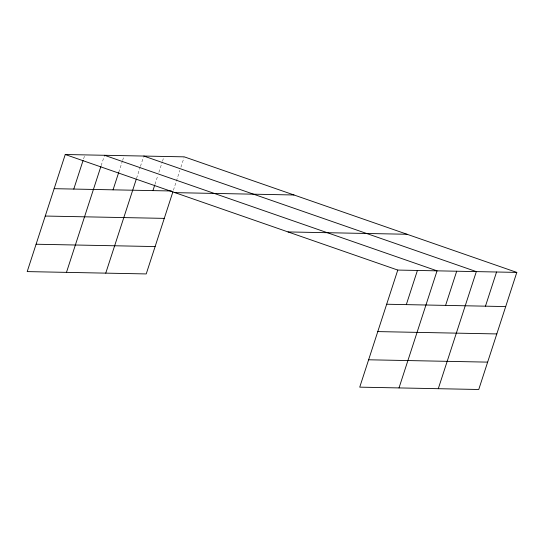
<?xml version="1.0" encoding="UTF-8"?>
<svg xmlns="http://www.w3.org/2000/svg" width="544" height="544" viewBox="0 0 544 544"><rect width="100%" height="100%" fill="white"/><g stroke="black" fill="none" stroke-linecap="round" stroke-linejoin="round"><path stroke-width="0.41" stroke-dasharray="2.72 2.04" d="M83.592 158.868L84.626 155.693M101.164 165.614L104.264 156.08M118.742 172.353L122.352 161.228M122.611 160.432L123.903 156.461M136.571 178.303L140.182 167.178M140.44 166.382L143.541 156.849M154.999 184.26L157.835 175.522M158.868 172.339L162.228 162.01M162.486 161.214L163.52 158.039M173.427 190.216L179.88 170.354M180.914 167.178L184.008 157.644"/><path stroke-width="0.82" d="M516.8 272.401L397.773 270.069L359.734 387.151L478.754 389.49L516.8 272.401L184.266 156.849L65.246 154.51L27.2 271.599L146.227 273.931L172.904 191.821M73.78 189.067L83.076 160.46M66.477 272.367L100.905 166.41M113.057 189.836L118.742 172.353M105.754 273.136L136.313 179.098M152.932 190.618L154.741 185.055M406.314 304.62L417.418 270.456M399.01 387.926L437.056 270.837L104.523 155.285M445.59 305.388L456.695 271.225M438.287 388.695L476.333 271.606L143.8 156.053M485.466 306.17L496.563 272.007M54.142 188.68L171.482 190.978M174.978 192.644L294.005 194.983M45.254 216.043L164.274 218.375M288.041 231.934L407.062 234.267M36.088 244.236L155.115 246.568M386.675 304.239L505.696 306.571M377.781 331.595L496.808 333.934M368.621 359.788L487.648 362.127M65.246 154.51L397.773 270.069"/></g></svg>
